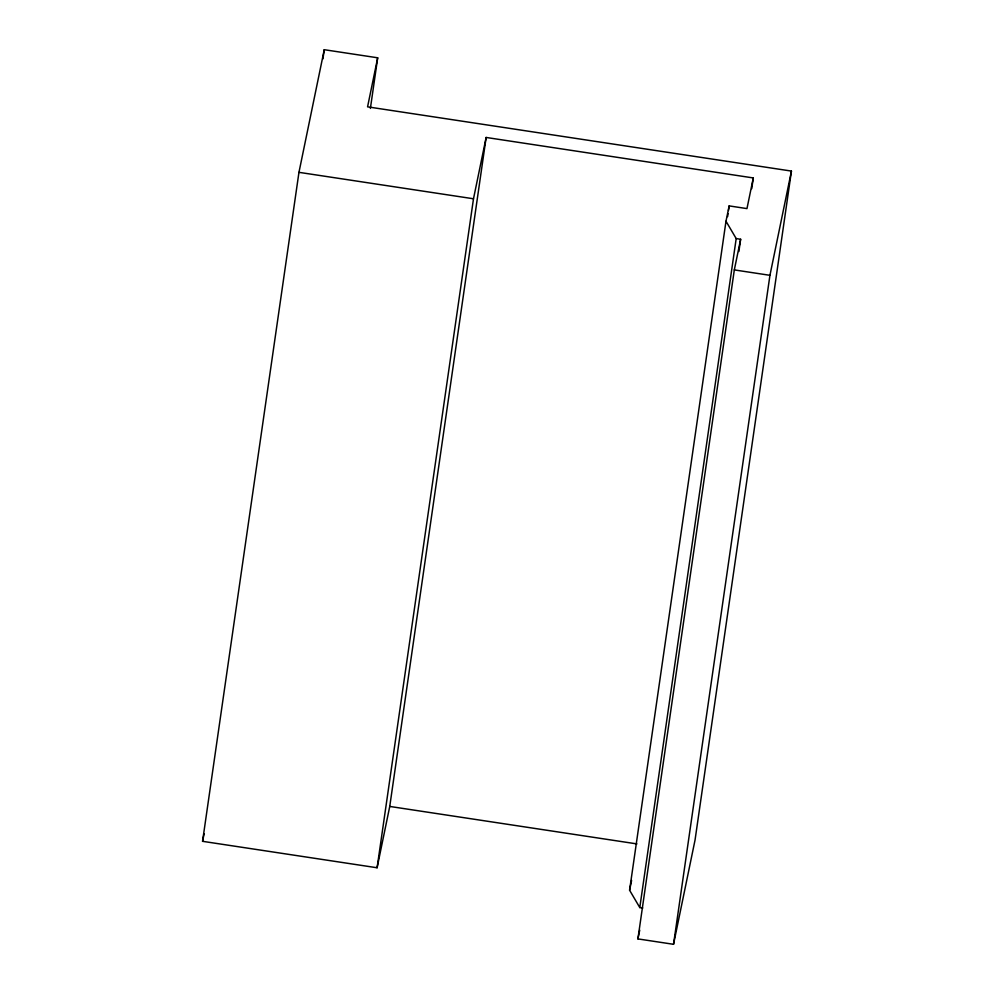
<?xml version="1.0" encoding="UTF-8"?>
<svg xmlns="http://www.w3.org/2000/svg" width="994" height="994" viewBox="0 0 994 994"><rect width="100%" height="100%" fill="white"/><g stroke="black" fill="none" stroke-linecap="round" stroke-linejoin="round"><path stroke-width="1.49" d="M751.737 188.686L753.29 177.938L486.141 137.458L389.747 806.445L377.099 867.762L202.565 841.322L298.958 172.335L324.255 49.7L377.683 57.801L370.389 108.433M322.926 58.907L324.255 49.7M377.099 867.762L473.492 198.775L486.141 137.458M642.758 908.019L639.788 907.572L629.587 890.214L725.993 221.227L729.161 205.895L746.966 208.603L753.29 177.938M727.608 216.642L728.055 213.573M728.49 210.504L729.161 205.895M639.788 907.572L736.194 238.585L725.993 221.227M377.683 57.801L367.569 106.843L791.435 171.08L695.042 840.067L673.534 944.3L637.912 938.908L734.317 269.908L740.642 239.256L736.194 238.585M738.877 251.532L740.642 239.256M673.534 944.3L769.94 275.313L791.435 171.08M202.565 841.322L204.118 833.742M629.587 890.214L631.6 880.46M637.912 938.908L639.726 930.148M298.958 172.335L473.492 198.775M734.317 269.908L769.94 275.313M389.747 806.445L636.93 843.906"/></g></svg>
